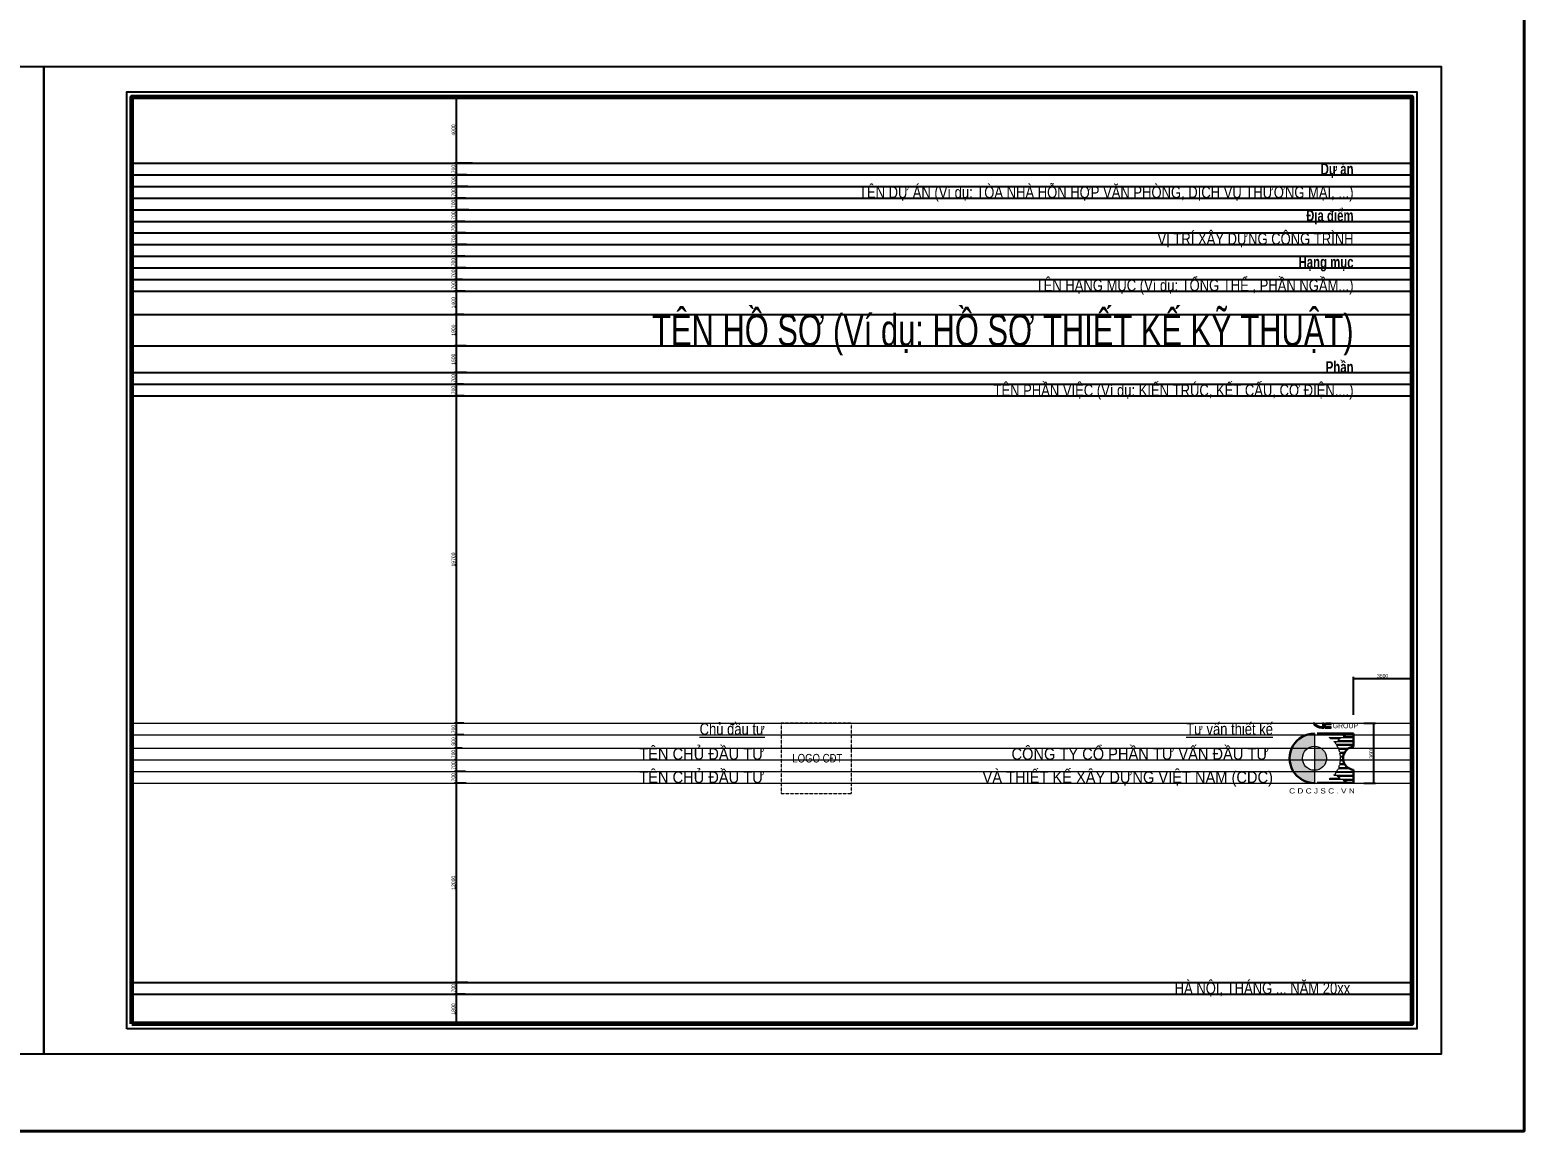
# Model space of a CAD drawing. Header units: inches. Extents: x -680616 to -44570, y -228485 to -6272.
# Drawn here: x -580386 to -490482, y -176299 to -110028 of the extents above; entities that cross this region are included whole.
import ezdxf
from ezdxf.enums import TextEntityAlignment as Align

# ---------------------------------------------------------------- set-up
doc = ezdxf.new("R2010")
doc.units = ezdxf.units.IN
doc.header["$MEASUREMENT"] = 0
doc.linetypes.add('HIDDEN2', pattern=[0.1875, 0.125, -0.0625])
doc.layers.get('Defpoints').update_dxf_attribs({"color": 250})
for name, color, linetype, lineweight in [('A-Tuong', 4, 'Continuous', 40), ('CDC -TEXT KHUNG', 7, 'Continuous', 15), ('Hatch1', 250, 'Continuous', 5), ('KT-Chuviet', 6, 'Continuous', 15)]:
    doc.layers.add(name, color=color, linetype=linetype, lineweight=lineweight)
doc.layers.add('CDC-KHUNGTEN', color=7, linetype='Continuous')
doc.styles.add('Arial', font='arial.ttf', dxfattribs={"width": 0.9, "height": 220})
doc.styles.add('KT CDC', font='arial.ttf', dxfattribs={"width": 0.85, "height": 200})
doc.styles.add('KT CDC B', font='arialbd.ttf', dxfattribs={"width": 0.85, "height": 200})
doc.dimstyles.new('@100', dxfattribs={"dimscale": 100, "dimtxt": 220, "dimasz": 0.7, "dimexe": 1, "dimexo": 0, "dimgap": 0.5, "dimtad": 1, "dimdec": 0, "dimdsep": 46, "dimtxsty": 'Arial', "dimblk": 'ARCHTICK', "dimcen": 1, "dimclrd": 8, "dimclre": 8, "dimclrt": 6, "dimadec": 0, "dimazin": 0, "dimtfac": 1, "dimtdec": 0, "dimtix": 1, "dimtmove": 2, "dimatfit": 1, "dimldrblk": 'ARCHTICK', "dimfxl": 0.18, "dimtolj": 1, "dimtzin": 0, "dimarcsym": 0})

# ---------------------------------------------------------------- blocks, each defined once
blk = doc.blocks.new('LOGOmoi')
at = {"layer": 'CDC -TEXT KHUNG'}
h = blk.add_hatch(color=1, dxfattribs=at)
h.paths.add_polyline_path([(1.46, 5.45), (1.26, 5.45), (1.26, 4.88), (1.21, 4.88, -0.237912), (0.06, 5.45), (-0.2, 5.45, 0.272847), (1.14, 4.66), (1.46, 4.66)])
h.paths.add_polyline_path([(2.59, 5.45), (1.8, 5.45, 0.414214), (1.54, 5.2), (1.54, 4.92, 0.414214), (1.8, 4.66), (2.59, 4.66), (2.59, 4.87), (1.8, 4.87, -0.414214), (1.74, 4.92), (1.74, 5.2, -0.414214), (1.8, 5.25), (2.59, 5.25)])
at = {"layer": 'CDC -TEXT KHUNG', "true_color": 0x00fa3e}
h = blk.add_hatch(color=100, dxfattribs=at)
edge = h.paths.add_edge_path()
edge.add_arc((0.02, 0), 1.87, 90, 270)
edge.add_line((0.02, -1.88), (0.02, -3.84))
edge.add_line((0.02, -3.84), (-0.17, -3.84))
edge.add_line((-0.17, -3.84), (-0.36, -3.83))
edge.add_line((-0.36, -3.83), (-0.55, -3.8))
edge.add_line((-0.55, -3.8), (-0.73, -3.77))
edge.add_line((-0.73, -3.77), (-0.92, -3.73))
edge.add_line((-0.92, -3.73), (-1.1, -3.68))
edge.add_line((-1.1, -3.68), (-1.28, -3.62))
edge.add_line((-1.28, -3.62), (-1.45, -3.55))
edge.add_line((-1.45, -3.55), (-1.63, -3.48))
edge.add_line((-1.63, -3.48), (-1.79, -3.39))
edge.add_line((-1.79, -3.39), (-1.96, -3.3))
edge.add_line((-1.96, -3.3), (-2.12, -3.2))
edge.add_line((-2.12, -3.2), (-2.27, -3.09))
edge.add_line((-2.27, -3.09), (-2.42, -2.97))
edge.add_line((-2.42, -2.97), (-2.56, -2.85))
edge.add_line((-2.56, -2.85), (-2.7, -2.72))
edge.add_line((-2.7, -2.72), (-2.83, -2.58))
edge.add_line((-2.83, -2.58), (-2.95, -2.44))
edge.add_line((-2.95, -2.44), (-3.07, -2.29))
edge.add_line((-3.07, -2.29), (-3.18, -2.14))
edge.add_line((-3.18, -2.14), (-3.28, -1.98))
edge.add_line((-3.28, -1.98), (-3.37, -1.81))
edge.add_line((-3.37, -1.81), (-3.46, -1.64))
edge.add_line((-3.46, -1.64), (-3.53, -1.47))
edge.add_line((-3.53, -1.47), (-3.6, -1.3))
edge.add_line((-3.6, -1.3), (-3.66, -1.12))
edge.add_line((-3.66, -1.12), (-3.71, -0.93))
edge.add_line((-3.71, -0.93), (-3.75, -0.75))
edge.add_line((-3.75, -0.75), (-3.79, -0.56))
edge.add_line((-3.79, -0.56), (-3.81, -0.38))
edge.add_line((-3.81, -0.38), (-3.82, -0.19))
edge.add_line((-3.82, -0.19), (-3.83, 0))
edge.add_line((-3.83, 0), (-3.82, 0.19))
edge.add_line((-3.82, 0.19), (-3.81, 0.38))
edge.add_line((-3.81, 0.38), (-3.79, 0.56))
edge.add_line((-3.79, 0.56), (-3.75, 0.75))
edge.add_line((-3.75, 0.75), (-3.71, 0.93))
edge.add_line((-3.71, 0.93), (-3.66, 1.12))
edge.add_line((-3.66, 1.12), (-3.6, 1.3))
edge.add_line((-3.6, 1.3), (-3.53, 1.47))
edge.add_line((-3.53, 1.47), (-3.46, 1.64))
edge.add_line((-3.46, 1.64), (-3.37, 1.81))
edge.add_line((-3.37, 1.81), (-3.28, 1.98))
edge.add_line((-3.28, 1.98), (-3.18, 2.14))
edge.add_line((-3.18, 2.14), (-3.07, 2.29))
edge.add_line((-3.07, 2.29), (-2.95, 2.44))
edge.add_line((-2.95, 2.44), (-2.83, 2.58))
edge.add_line((-2.83, 2.58), (-2.7, 2.72))
edge.add_line((-2.7, 2.72), (-2.56, 2.85))
edge.add_line((-2.56, 2.85), (-2.42, 2.97))
edge.add_line((-2.42, 2.97), (-2.27, 3.09))
edge.add_line((-2.27, 3.09), (-2.12, 3.2))
edge.add_line((-2.12, 3.2), (-1.96, 3.3))
edge.add_line((-1.96, 3.3), (-1.79, 3.39))
edge.add_line((-1.79, 3.39), (-1.63, 3.48))
edge.add_line((-1.63, 3.48), (-1.45, 3.55))
edge.add_line((-1.45, 3.55), (-1.28, 3.62))
edge.add_line((-1.28, 3.62), (-1.1, 3.68))
edge.add_line((-1.1, 3.68), (-0.92, 3.73))
edge.add_line((-0.92, 3.73), (-0.73, 3.77))
edge.add_line((-0.73, 3.77), (-0.55, 3.8))
edge.add_line((-0.55, 3.8), (-0.36, 3.83))
edge.add_line((-0.36, 3.83), (-0.17, 3.84))
edge.add_line((-0.17, 3.84), (0.02, 3.84))
edge.add_line((0.02, 3.84), (0.02, 1.87))
at = {"layer": 'CDC -TEXT KHUNG', "true_color": 0xc20000}
blk.add_hatch(color=12, dxfattribs=at).paths.add_polyline_path([(0.02, 1.87), (0.02, -1.81), (0.02, -1.88, 0.414214), (1.89, 0, 0.414214)])
at = {"layer": 'CDC -TEXT KHUNG', "color": 102}
for p, q in [((0.02, 3.84), (0.02, -1.81)), ((1.28, 3.7), (5.24, 3.7)), ((2.3, 3.24), (6.1, 3.24)), ((2.51, 3.09), (4.01, 3.09)), ((3.03, 2.63), (6.1, 2.63)), ((3.16, 2.49), (3.36, 2.49)), ((3.64, 2.78), (6.1, 2.78)), ((4.47, 3.39), (6.1, 3.39)), ((3.4, 2.17), (6.1, 2.17)), ((3.49, 2.03), (6.1, 2.03)), ((3.74, 1.57), (5.37, 1.57)), ((3.8, 1.42), (5.15, 1.42)), ((3.95, 0.96), (4.75, 0.96)), ((3.98, 0.81), (4.66, 0.81)), ((4.05, 0.35), (4.51, 0.35)), ((4.06, 0.2), (4.49, 0.2)), ((0.02, -1.81), (0.02, -3.84)), ((3.4, -2.17), (6.1, -2.17)), ((3.49, -2.03), (6.1, -2.03)), ((3.74, -1.57), (5.37, -1.57)), ((3.8, -1.42), (5.15, -1.42)), ((3.95, -0.96), (4.75, -0.96)), ((3.98, -0.81), (4.66, -0.81)), ((4.05, -0.35), (4.51, -0.35)), ((4.06, -0.2), (4.49, -0.2)), ((0.01, -3.84), (0.02, -3.84)), ((1.28, -3.7), (5.24, -3.7)), ((2.3, -3.24), (6.1, -3.24)), ((2.51, -3.09), (4.01, -3.09)), ((3.03, -2.63), (6.1, -2.63)), ((3.16, -2.49), (3.36, -2.49)), ((3.64, -2.78), (6.1, -2.78)), ((4.47, -3.39), (6.1, -3.39))]:
    blk.add_line(p, q, dxfattribs=at)
at = {"layer": 'CDC -TEXT KHUNG', "color": 7, "lineweight": 30}
for p, q in [((0.42, 3.85), (6.1, 3.85)), ((6.1, 3.85), (6.1, 1.81)), ((6.1, -1.79), (6.1, -3.84)), ((0.42, -3.84), (6.1, -3.84))]:
    blk.add_line(p, q, dxfattribs=at)
at = {"layer": 'CDC -TEXT KHUNG', "color": 1}
for points in [[(1.46, 5.45), (1.26, 5.45), (1.26, 4.88), (1.21, 4.88, -0.237912), (0.06, 5.45), (-0.2, 5.45, 0.272847), (1.14, 4.66), (1.46, 4.66)], [(2.59, 5.45), (1.8, 5.45, 0.414214), (1.54, 5.2), (1.54, 4.92, 0.414214), (1.8, 4.66), (2.59, 4.66), (2.59, 4.87), (1.8, 4.87, -0.414214), (1.74, 4.92), (1.74, 5.2, -0.414214), (1.8, 5.25), (2.59, 5.25)]]:
    blk.add_lwpolyline(points, format="xyb", close=True, dxfattribs=at)
at = {"layer": 'CDC -TEXT KHUNG', "color": 102}
blk.add_circle((0.02, 0), 1.87, dxfattribs=at)
at = {"layer": 'CDC -TEXT KHUNG', "color": 7, "lineweight": 30}
blk.add_arc((0, 0), 3.85, 89.7449, 270.2551, dxfattribs=at)
at = {"layer": 'CDC -TEXT KHUNG', "color": 112}
blk.add_ellipse((0.22, 0), major_axis=(-2.72, 2.72), ratio=1, start_param=-1.064136, end_param=-0.838054, dxfattribs=at)
at = {"layer": 'CDC -TEXT KHUNG', "color": 102}
for centre, major_axis, start_param, end_param in [((0.22, 0), (-2.72, 2.72), -1.423028, -1.355019), ((0.22, 0), (2.72, 2.72), 6.199614, 6.251308), ((6.3, 0), (-2.72, 2.72), 0.083571, 0.124553), ((0.22, 0), (-2.72, 2.72), 4.527318, 4.587836), ((6.3, 0), (-2.72, 2.72), -0.147768, -0.022458), ((6.3, 0), (2.72, 2.72), 1.064136, 1.278853), ((0.22, 0), (-2.72, 2.72), 4.346177, 4.481253), ((0.22, 0), (-2.72, 2.72), 4.178765, 4.304301), ((0.22, 0), (2.72, 2.72), 5.589142, 5.7099), ((0.22, 0), (2.72, 2.72), 5.445131, 5.550443), ((0.22, 0), (2.72, 2.72), 4.836942, 4.89746), ((0.22, 0), (2.72, 2.72), 4.943525, 5.078601), ((0.22, 0), (-2.72, 2.72), 3.549681, 3.675216), ((0.22, 0), (-2.72, 2.72), 3.714878, 3.835636), ((0.22, 0.01), (2.72, 2.72), 3.979647, 4.205729), ((0.22, 0), (-2.72, 2.72), 2.925816, 2.993825), ((0.22, 0), (-2.72, 2.72), 3.17347, 3.225164), ((6.3, 0), (-2.72, 2.72), 1.446243, 1.487225), ((6.3, 0), (-2.72, 2.72), 1.538919, 1.718564), ((6.3, 0), (2.72, 2.72), 3.433536, 3.648253)]:
    blk.add_ellipse(centre, major_axis=major_axis, ratio=1, start_param=start_param, end_param=end_param, dxfattribs=at)
at = {"layer": 'CDC -TEXT KHUNG', "color": 7, "lineweight": 30}
blk.add_ellipse((6.27, 0.01), major_axis=(1.28, 1.28), ratio=1, start_param=0.884906, end_param=3.827483, dxfattribs=at)
at = {"layer": 'CDC -TEXT KHUNG', "color": 1, "style": 'KT CDC', "width": 0.85}
blk.add_text('GROUP', height=0.792, dxfattribs=at).set_placement((2.85, 4.67))
at = {"layer": 'CDC -TEXT KHUNG', "color": 102, "style": 'KT CDC', "width": 1.15}
blk.add_text('C D C J S C . V N', height=0.8, dxfattribs=at).set_placement((-3.92, -5.47))
blk = doc.blocks.new('_ArchTick')
at = {"color": 0, "linetype": 'ByBlock', "const_width": 0.15}
blk.add_lwpolyline([(-0.5, -0.5), (0.5, 0.5)], dxfattribs=at)
blk = doc.blocks.new('*D42')
at = {"layer": 'Defpoints', "color": 0, "transparency": 16777216}
for p in [(-497245, -149065), (-500745, -151254), (-497245, -151254)]:
    blk.add_point(p, dxfattribs=at)
at = {"layer": 'Hatch1', "color": 8, "lineweight": -2, "transparency": 16777216}
for p, q in [((-500745, -151254), (-500745, -148965)), ((-500745, -149065), (-497245, -149065)), ((-497245, -151254), (-497245, -148965))]:
    blk.add_line(p, q, dxfattribs=at)
at = {"layer": 'Hatch1', "color": 8, "lineweight": -2, "transparency": 16777216, "xscale": 70, "yscale": 70, "zscale": 70, "rotation": 180}
blk.add_blockref('_ArchTick', (-500745, -149065), dxfattribs=at)
at = {"layer": 'Hatch1', "color": 8, "lineweight": -2, "transparency": 16777216, "xscale": 70, "yscale": 70, "zscale": 70}
blk.add_blockref('_ArchTick', (-497245, -149065), dxfattribs=at)
at = {"layer": 'Hatch1', "color": 6, "transparency": 16777216, "insert": (-498995, -148902), "char_height": 220, "attachment_point": 5, "style": 'Arial'}
blk.add_mtext('\\A1;3500', dxfattribs=at)
blk = doc.blocks.new('*D43')
at = {"layer": 'Defpoints', "color": 0, "transparency": 16777216}
for p in [(-553761, -114050), (-554742, -118050), (-553761, -118050)]:
    blk.add_point(p, dxfattribs=at)
at = {"layer": 'Hatch1', "color": 8, "lineweight": -2, "transparency": 16777216}
for p, q in [((-553761, -114050), (-554842, -114050)), ((-554742, -114050), (-554742, -118050)), ((-553761, -118050), (-554842, -118050))]:
    blk.add_line(p, q, dxfattribs=at)
at = {"layer": 'Hatch1', "color": 8, "lineweight": -2, "transparency": 16777216, "xscale": 70, "yscale": 70, "zscale": 70}
for p, rotation in [((-554742, -114050), 90), ((-554742, -118050), 270)]:
    blk.add_blockref('_ArchTick', p, dxfattribs=dict(at, rotation=rotation))
at = {"layer": 'Hatch1', "color": 6, "transparency": 16777216, "insert": (-554905, -116050), "char_height": 220, "attachment_point": 5, "rotation": 90, "style": 'Arial'}
blk.add_mtext('\\A1;4000', dxfattribs=at)
blk = doc.blocks.new('*D44')
at = {"layer": 'Defpoints', "color": 0, "transparency": 16777216}
for p in [(-553761, -118050), (-554742, -118750), (-554089, -118750)]:
    blk.add_point(p, dxfattribs=at)
at = {"layer": 'Hatch1', "color": 8, "lineweight": -2, "transparency": 16777216}
for p, q in [((-553761, -118050), (-554842, -118050)), ((-554742, -118050), (-554742, -118750)), ((-554089, -118750), (-554842, -118750))]:
    blk.add_line(p, q, dxfattribs=at)
at = {"layer": 'Hatch1', "color": 8, "lineweight": -2, "transparency": 16777216, "xscale": 70, "yscale": 70, "zscale": 70}
for p, rotation in [((-554742, -118050), 90), ((-554742, -118750), 270)]:
    blk.add_blockref('_ArchTick', p, dxfattribs=dict(at, rotation=rotation))
at = {"layer": 'Hatch1', "color": 6, "transparency": 16777216, "insert": (-554905, -118400), "char_height": 220, "attachment_point": 5, "rotation": 90, "style": 'Arial'}
blk.add_mtext('\\A1;700', dxfattribs=at)
blk = doc.blocks.new('*D45')
at = {"layer": 'Defpoints', "color": 0, "transparency": 16777216}
for p in [(-554742, -119450), (-554089, -118750), (-554037, -119450)]:
    blk.add_point(p, dxfattribs=at)
at = {"layer": 'Hatch1', "color": 8, "lineweight": -2, "transparency": 16777216}
for p, q in [((-554089, -118750), (-554842, -118750)), ((-554037, -119450), (-554842, -119450)), ((-554742, -118750), (-554742, -119450))]:
    blk.add_line(p, q, dxfattribs=at)
at = {"layer": 'Hatch1', "color": 8, "lineweight": -2, "transparency": 16777216, "xscale": 70, "yscale": 70, "zscale": 70}
for p, rotation in [((-554742, -118750), 90), ((-554742, -119450), 270)]:
    blk.add_blockref('_ArchTick', p, dxfattribs=dict(at, rotation=rotation))
at = {"layer": 'Hatch1', "color": 6, "transparency": 16777216, "insert": (-554905, -119100), "char_height": 220, "attachment_point": 5, "rotation": 90, "style": 'Arial'}
blk.add_mtext('\\A1;700', dxfattribs=at)
blk = doc.blocks.new('*D46')
at = {"layer": 'Defpoints', "color": 0, "transparency": 16777216}
for p in [(-554037, -119450), (-554742, -120150), (-554167, -120150)]:
    blk.add_point(p, dxfattribs=at)
at = {"layer": 'Hatch1', "color": 8, "lineweight": -2, "transparency": 16777216}
for p, q in [((-554037, -119450), (-554842, -119450)), ((-554742, -119450), (-554742, -120150)), ((-554167, -120150), (-554842, -120150))]:
    blk.add_line(p, q, dxfattribs=at)
at = {"layer": 'Hatch1', "color": 8, "lineweight": -2, "transparency": 16777216, "xscale": 70, "yscale": 70, "zscale": 70}
for p, rotation in [((-554742, -119450), 90), ((-554742, -120150), 270)]:
    blk.add_blockref('_ArchTick', p, dxfattribs=dict(at, rotation=rotation))
at = {"layer": 'Hatch1', "color": 6, "transparency": 16777216, "insert": (-554905, -119800), "char_height": 220, "attachment_point": 5, "rotation": 90, "style": 'Arial'}
blk.add_mtext('\\A1;700', dxfattribs=at)
blk = doc.blocks.new('*D47')
at = {"layer": 'Defpoints', "color": 0, "transparency": 16777216}
for p in [(-554167, -120150), (-554742, -120850), (-553979, -120850)]:
    blk.add_point(p, dxfattribs=at)
at = {"layer": 'Hatch1', "color": 8, "lineweight": -2, "transparency": 16777216}
for p, q in [((-554167, -120150), (-554842, -120150)), ((-554742, -120150), (-554742, -120850)), ((-553979, -120850), (-554842, -120850))]:
    blk.add_line(p, q, dxfattribs=at)
at = {"layer": 'Hatch1', "color": 8, "lineweight": -2, "transparency": 16777216, "xscale": 70, "yscale": 70, "zscale": 70}
for p, rotation in [((-554742, -120150), 90), ((-554742, -120850), 270)]:
    blk.add_blockref('_ArchTick', p, dxfattribs=dict(at, rotation=rotation))
at = {"layer": 'Hatch1', "color": 6, "transparency": 16777216, "insert": (-554905, -120500), "char_height": 220, "attachment_point": 5, "rotation": 90, "style": 'Arial'}
blk.add_mtext('\\A1;700', dxfattribs=at)
blk = doc.blocks.new('*D48')
at = {"layer": 'Defpoints', "color": 0, "transparency": 16777216}
for p in [(-553979, -120850), (-554742, -121550), (-554208, -121550)]:
    blk.add_point(p, dxfattribs=at)
at = {"layer": 'Hatch1', "color": 8, "lineweight": -2, "transparency": 16777216}
for p, q in [((-553979, -120850), (-554842, -120850)), ((-554742, -120850), (-554742, -121550)), ((-554208, -121550), (-554842, -121550))]:
    blk.add_line(p, q, dxfattribs=at)
at = {"layer": 'Hatch1', "color": 8, "lineweight": -2, "transparency": 16777216, "xscale": 70, "yscale": 70, "zscale": 70}
for p, rotation in [((-554742, -120850), 90), ((-554742, -121550), 270)]:
    blk.add_blockref('_ArchTick', p, dxfattribs=dict(at, rotation=rotation))
at = {"layer": 'Hatch1', "color": 6, "transparency": 16777216, "insert": (-554905, -121200), "char_height": 220, "attachment_point": 5, "rotation": 90, "style": 'Arial'}
blk.add_mtext('\\A1;700', dxfattribs=at)
blk = doc.blocks.new('*D49')
at = {"layer": 'Defpoints', "color": 0, "transparency": 16777216}
for p in [(-554742, -122250), (-554208, -121550), (-554167, -122250)]:
    blk.add_point(p, dxfattribs=at)
at = {"layer": 'Hatch1', "color": 8, "lineweight": -2, "transparency": 16777216}
for p, q in [((-554208, -121550), (-554842, -121550)), ((-554167, -122250), (-554842, -122250)), ((-554742, -121550), (-554742, -122250))]:
    blk.add_line(p, q, dxfattribs=at)
at = {"layer": 'Hatch1', "color": 8, "lineweight": -2, "transparency": 16777216, "xscale": 70, "yscale": 70, "zscale": 70}
for p, rotation in [((-554742, -121550), 90), ((-554742, -122250), 270)]:
    blk.add_blockref('_ArchTick', p, dxfattribs=dict(at, rotation=rotation))
at = {"layer": 'Hatch1', "color": 6, "transparency": 16777216, "insert": (-554905, -121900), "char_height": 220, "attachment_point": 5, "rotation": 90, "style": 'Arial'}
blk.add_mtext('\\A1;700', dxfattribs=at)
blk = doc.blocks.new('*D50')
at = {"layer": 'Defpoints', "color": 0, "transparency": 16777216}
for p in [(-554167, -122250), (-554742, -122950), (-554125, -122950)]:
    blk.add_point(p, dxfattribs=at)
at = {"layer": 'Hatch1', "color": 8, "lineweight": -2, "transparency": 16777216}
for p, q in [((-554167, -122250), (-554842, -122250)), ((-554742, -122250), (-554742, -122950)), ((-554125, -122950), (-554842, -122950))]:
    blk.add_line(p, q, dxfattribs=at)
at = {"layer": 'Hatch1', "color": 8, "lineweight": -2, "transparency": 16777216, "xscale": 70, "yscale": 70, "zscale": 70}
for p, rotation in [((-554742, -122250), 90), ((-554742, -122950), 270)]:
    blk.add_blockref('_ArchTick', p, dxfattribs=dict(at, rotation=rotation))
at = {"layer": 'Hatch1', "color": 6, "transparency": 16777216, "insert": (-554905, -122600), "char_height": 220, "attachment_point": 5, "rotation": 90, "style": 'Arial'}
blk.add_mtext('\\A1;700', dxfattribs=at)
blk = doc.blocks.new('*D51')
at = {"layer": 'Defpoints', "color": 0, "transparency": 16777216}
for p in [(-554125, -122950), (-554742, -123650), (-554208, -123650)]:
    blk.add_point(p, dxfattribs=at)
at = {"layer": 'Hatch1', "color": 8, "lineweight": -2, "transparency": 16777216}
for p, q in [((-554125, -122950), (-554842, -122950)), ((-554742, -122950), (-554742, -123650)), ((-554208, -123650), (-554842, -123650))]:
    blk.add_line(p, q, dxfattribs=at)
at = {"layer": 'Hatch1', "color": 8, "lineweight": -2, "transparency": 16777216, "xscale": 70, "yscale": 70, "zscale": 70}
for p, rotation in [((-554742, -122950), 90), ((-554742, -123650), 270)]:
    blk.add_blockref('_ArchTick', p, dxfattribs=dict(at, rotation=rotation))
at = {"layer": 'Hatch1', "color": 6, "transparency": 16777216, "insert": (-554905, -123300), "char_height": 220, "attachment_point": 5, "rotation": 90, "style": 'Arial'}
blk.add_mtext('\\A1;700', dxfattribs=at)
blk = doc.blocks.new('*D52')
at = {"layer": 'Defpoints', "color": 0, "transparency": 16777216}
for p in [(-554208, -123650), (-554742, -124350), (-554146, -124350)]:
    blk.add_point(p, dxfattribs=at)
at = {"layer": 'Hatch1', "color": 8, "lineweight": -2, "transparency": 16777216}
for p, q in [((-554208, -123650), (-554842, -123650)), ((-554742, -123650), (-554742, -124350)), ((-554146, -124350), (-554842, -124350))]:
    blk.add_line(p, q, dxfattribs=at)
at = {"layer": 'Hatch1', "color": 8, "lineweight": -2, "transparency": 16777216, "xscale": 70, "yscale": 70, "zscale": 70}
for p, rotation in [((-554742, -123650), 90), ((-554742, -124350), 270)]:
    blk.add_blockref('_ArchTick', p, dxfattribs=dict(at, rotation=rotation))
at = {"layer": 'Hatch1', "color": 6, "transparency": 16777216, "insert": (-554905, -124000), "char_height": 220, "attachment_point": 5, "rotation": 90, "style": 'Arial'}
blk.add_mtext('\\A1;700', dxfattribs=at)
blk = doc.blocks.new('*D53')
at = {"layer": 'Defpoints', "color": 0, "transparency": 16777216}
for p in [(-554146, -124350), (-554742, -125050), (-554354, -125050)]:
    blk.add_point(p, dxfattribs=at)
at = {"layer": 'Hatch1', "color": 8, "lineweight": -2, "transparency": 16777216}
for p, q in [((-554146, -124350), (-554842, -124350)), ((-554742, -124350), (-554742, -125050)), ((-554354, -125050), (-554842, -125050))]:
    blk.add_line(p, q, dxfattribs=at)
at = {"layer": 'Hatch1', "color": 8, "lineweight": -2, "transparency": 16777216, "xscale": 70, "yscale": 70, "zscale": 70}
for p, rotation in [((-554742, -124350), 90), ((-554742, -125050), 270)]:
    blk.add_blockref('_ArchTick', p, dxfattribs=dict(at, rotation=rotation))
at = {"layer": 'Hatch1', "color": 6, "transparency": 16777216, "insert": (-554905, -124700), "char_height": 220, "attachment_point": 5, "rotation": 90, "style": 'Arial'}
blk.add_mtext('\\A1;700', dxfattribs=at)
blk = doc.blocks.new('*D54')
at = {"layer": 'Defpoints', "color": 0, "transparency": 16777216}
for p in [(-554742, -125750), (-554354, -125050), (-554187, -125750)]:
    blk.add_point(p, dxfattribs=at)
at = {"layer": 'Hatch1', "color": 8, "lineweight": -2, "transparency": 16777216}
for p, q in [((-554354, -125050), (-554842, -125050)), ((-554187, -125750), (-554842, -125750)), ((-554742, -125050), (-554742, -125750))]:
    blk.add_line(p, q, dxfattribs=at)
at = {"layer": 'Hatch1', "color": 8, "lineweight": -2, "transparency": 16777216, "xscale": 70, "yscale": 70, "zscale": 70}
for p, rotation in [((-554742, -125050), 90), ((-554742, -125750), 270)]:
    blk.add_blockref('_ArchTick', p, dxfattribs=dict(at, rotation=rotation))
at = {"layer": 'Hatch1', "color": 6, "transparency": 16777216, "insert": (-554905, -125400), "char_height": 220, "attachment_point": 5, "rotation": 90, "style": 'Arial'}
blk.add_mtext('\\A1;700', dxfattribs=at)
blk = doc.blocks.new('*D55')
at = {"layer": 'Defpoints', "color": 0, "transparency": 16777216}
for p in [(-554187, -125750), (-554742, -127150), (-554271, -127150)]:
    blk.add_point(p, dxfattribs=at)
at = {"layer": 'Hatch1', "color": 8, "lineweight": -2, "transparency": 16777216}
for p, q in [((-554187, -125750), (-554842, -125750)), ((-554742, -125750), (-554742, -127150)), ((-554271, -127150), (-554842, -127150))]:
    blk.add_line(p, q, dxfattribs=at)
at = {"layer": 'Hatch1', "color": 8, "lineweight": -2, "transparency": 16777216, "xscale": 70, "yscale": 70, "zscale": 70}
for p, rotation in [((-554742, -125750), 90), ((-554742, -127150), 270)]:
    blk.add_blockref('_ArchTick', p, dxfattribs=dict(at, rotation=rotation))
at = {"layer": 'Hatch1', "color": 6, "transparency": 16777216, "insert": (-554905, -126450), "char_height": 220, "attachment_point": 5, "rotation": 90, "style": 'Arial'}
blk.add_mtext('\\A1;1400', dxfattribs=at)
blk = doc.blocks.new('*D56')
at = {"layer": 'Defpoints', "color": 0, "transparency": 16777216}
for p in [(-554271, -127150), (-554742, -129050), (-554131, -129050)]:
    blk.add_point(p, dxfattribs=at)
at = {"layer": 'Hatch1', "color": 8, "lineweight": -2, "transparency": 16777216}
for p, q in [((-554271, -127150), (-554842, -127150)), ((-554742, -127150), (-554742, -129050)), ((-554131, -129050), (-554842, -129050))]:
    blk.add_line(p, q, dxfattribs=at)
at = {"layer": 'Hatch1', "color": 8, "lineweight": -2, "transparency": 16777216, "xscale": 70, "yscale": 70, "zscale": 70}
for p, rotation in [((-554742, -127150), 90), ((-554742, -129050), 270)]:
    blk.add_blockref('_ArchTick', p, dxfattribs=dict(at, rotation=rotation))
at = {"layer": 'Hatch1', "color": 6, "transparency": 16777216, "insert": (-554905, -128100), "char_height": 220, "attachment_point": 5, "rotation": 90, "style": 'Arial'}
blk.add_mtext('\\A1;1900', dxfattribs=at)
blk = doc.blocks.new('*D57')
at = {"layer": 'Defpoints', "color": 0, "transparency": 16777216}
for p in [(-554131, -129050), (-554742, -130650), (-554113, -130650)]:
    blk.add_point(p, dxfattribs=at)
at = {"layer": 'Hatch1', "color": 8, "lineweight": -2, "transparency": 16777216}
for p, q in [((-554131, -129050), (-554842, -129050)), ((-554742, -129050), (-554742, -130650)), ((-554113, -130650), (-554842, -130650))]:
    blk.add_line(p, q, dxfattribs=at)
at = {"layer": 'Hatch1', "color": 8, "lineweight": -2, "transparency": 16777216, "xscale": 70, "yscale": 70, "zscale": 70}
for p, rotation in [((-554742, -129050), 90), ((-554742, -130650), 270)]:
    blk.add_blockref('_ArchTick', p, dxfattribs=dict(at, rotation=rotation))
at = {"layer": 'Hatch1', "color": 6, "transparency": 16777216, "insert": (-554905, -129850), "char_height": 220, "attachment_point": 5, "rotation": 90, "style": 'Arial'}
blk.add_mtext('\\A1;1600', dxfattribs=at)
blk = doc.blocks.new('*D58')
at = {"layer": 'Defpoints', "color": 0, "transparency": 16777216}
for p in [(-554113, -130650), (-554742, -131350), (-554302, -131350)]:
    blk.add_point(p, dxfattribs=at)
at = {"layer": 'Hatch1', "color": 8, "lineweight": -2, "transparency": 16777216}
for p, q in [((-554113, -130650), (-554842, -130650)), ((-554742, -130650), (-554742, -131350)), ((-554302, -131350), (-554842, -131350))]:
    blk.add_line(p, q, dxfattribs=at)
at = {"layer": 'Hatch1', "color": 8, "lineweight": -2, "transparency": 16777216, "xscale": 70, "yscale": 70, "zscale": 70}
for p, rotation in [((-554742, -130650), 90), ((-554742, -131350), 270)]:
    blk.add_blockref('_ArchTick', p, dxfattribs=dict(at, rotation=rotation))
at = {"layer": 'Hatch1', "color": 6, "transparency": 16777216, "insert": (-554905, -131000), "char_height": 220, "attachment_point": 5, "rotation": 90, "style": 'Arial'}
blk.add_mtext('\\A1;700', dxfattribs=at)
blk = doc.blocks.new('*D59')
at = {"layer": 'Defpoints', "color": 0, "transparency": 16777216}
for p in [(-554742, -132050), (-554302, -131350), (-554260, -132050)]:
    blk.add_point(p, dxfattribs=at)
at = {"layer": 'Hatch1', "color": 8, "lineweight": -2, "transparency": 16777216}
for p, q in [((-554302, -131350), (-554842, -131350)), ((-554260, -132050), (-554842, -132050)), ((-554742, -131350), (-554742, -132050))]:
    blk.add_line(p, q, dxfattribs=at)
at = {"layer": 'Hatch1', "color": 8, "lineweight": -2, "transparency": 16777216, "xscale": 70, "yscale": 70, "zscale": 70}
for p, rotation in [((-554742, -131350), 90), ((-554742, -132050), 270)]:
    blk.add_blockref('_ArchTick', p, dxfattribs=dict(at, rotation=rotation))
at = {"layer": 'Hatch1', "color": 6, "transparency": 16777216, "insert": (-554905, -131700), "char_height": 220, "attachment_point": 5, "rotation": 90, "style": 'Arial'}
blk.add_mtext('\\A1;700', dxfattribs=at)
blk = doc.blocks.new('*D60')
at = {"layer": 'Defpoints', "color": 0, "transparency": 16777216}
for p in [(-554260, -132050), (-554742, -151750), (-554274, -151750)]:
    blk.add_point(p, dxfattribs=at)
at = {"layer": 'Hatch1', "color": 8, "lineweight": -2, "transparency": 16777216}
for p, q in [((-554260, -132050), (-554842, -132050)), ((-554742, -132050), (-554742, -151750)), ((-554274, -151750), (-554842, -151750))]:
    blk.add_line(p, q, dxfattribs=at)
at = {"layer": 'Hatch1', "color": 8, "lineweight": -2, "transparency": 16777216, "xscale": 70, "yscale": 70, "zscale": 70}
for p, rotation in [((-554742, -132050), 90), ((-554742, -151750), 270)]:
    blk.add_blockref('_ArchTick', p, dxfattribs=dict(at, rotation=rotation))
at = {"layer": 'Hatch1', "color": 6, "transparency": 16777216, "insert": (-554905, -141900), "char_height": 220, "attachment_point": 5, "rotation": 90, "style": 'Arial'}
blk.add_mtext('\\A1;19700', dxfattribs=at)
blk = doc.blocks.new('*D61')
at = {"layer": 'Defpoints', "color": 0, "transparency": 16777216}
for p in [(-554274, -151750), (-554742, -152450), (-554274, -152450)]:
    blk.add_point(p, dxfattribs=at)
at = {"layer": 'Hatch1', "color": 8, "lineweight": -2, "transparency": 16777216}
for p, q in [((-554274, -151750), (-554842, -151750)), ((-554742, -151750), (-554742, -152450)), ((-554274, -152450), (-554842, -152450))]:
    blk.add_line(p, q, dxfattribs=at)
at = {"layer": 'Hatch1', "color": 8, "lineweight": -2, "transparency": 16777216, "xscale": 70, "yscale": 70, "zscale": 70}
for p, rotation in [((-554742, -151750), 90), ((-554742, -152450), 270)]:
    blk.add_blockref('_ArchTick', p, dxfattribs=dict(at, rotation=rotation))
at = {"layer": 'Hatch1', "color": 6, "transparency": 16777216, "insert": (-554905, -152100), "char_height": 220, "attachment_point": 5, "rotation": 90, "style": 'Arial'}
blk.add_mtext('\\A1;700', dxfattribs=at)
blk = doc.blocks.new('*D62')
at = {"layer": 'Defpoints', "color": 0, "transparency": 16777216}
for p in [(-554274, -152450), (-554742, -153250), (-554376, -153250)]:
    blk.add_point(p, dxfattribs=at)
at = {"layer": 'Hatch1', "color": 8, "lineweight": -2, "transparency": 16777216}
for p, q in [((-554274, -152450), (-554842, -152450)), ((-554742, -152450), (-554742, -153250)), ((-554376, -153250), (-554842, -153250))]:
    blk.add_line(p, q, dxfattribs=at)
at = {"layer": 'Hatch1', "color": 8, "lineweight": -2, "transparency": 16777216, "xscale": 70, "yscale": 70, "zscale": 70}
for p, rotation in [((-554742, -152450), 90), ((-554742, -153250), 270)]:
    blk.add_blockref('_ArchTick', p, dxfattribs=dict(at, rotation=rotation))
at = {"layer": 'Hatch1', "color": 6, "transparency": 16777216, "insert": (-554905, -152850), "char_height": 220, "attachment_point": 5, "rotation": 90, "style": 'Arial'}
blk.add_mtext('\\A1;800', dxfattribs=at)
blk = doc.blocks.new('*D63')
at = {"layer": 'Defpoints', "color": 0, "transparency": 16777216}
for p in [(-554376, -153250), (-554742, -153950), (-554742, -153950)]:
    blk.add_point(p, dxfattribs=at)
at = {"layer": 'Hatch1', "color": 8, "lineweight": -2, "transparency": 16777216}
for p, q in [((-554376, -153250), (-554842, -153250)), ((-554742, -153250), (-554742, -153950)), ((-554742, -153950), (-554842, -153950))]:
    blk.add_line(p, q, dxfattribs=at)
at = {"layer": 'Hatch1', "color": 8, "lineweight": -2, "transparency": 16777216, "xscale": 70, "yscale": 70, "zscale": 70}
for p, rotation in [((-554742, -153250), 90), ((-554742, -153950), 270)]:
    blk.add_blockref('_ArchTick', p, dxfattribs=dict(at, rotation=rotation))
at = {"layer": 'Hatch1', "color": 6, "transparency": 16777216, "insert": (-554905, -153600), "char_height": 220, "attachment_point": 5, "rotation": 90, "style": 'Arial'}
blk.add_mtext('\\A1;700', dxfattribs=at)
blk = doc.blocks.new('*D64')
at = {"layer": 'Defpoints', "color": 0, "transparency": 16777216}
for p in [(-554742, -153950), (-554742, -154650), (-554172, -154650)]:
    blk.add_point(p, dxfattribs=at)
at = {"layer": 'Hatch1', "color": 8, "lineweight": -2, "transparency": 16777216}
for p, q in [((-554742, -153950), (-554842, -153950)), ((-554742, -153950), (-554742, -154650)), ((-554172, -154650), (-554842, -154650))]:
    blk.add_line(p, q, dxfattribs=at)
at = {"layer": 'Hatch1', "color": 8, "lineweight": -2, "transparency": 16777216, "xscale": 70, "yscale": 70, "zscale": 70}
for p, rotation in [((-554742, -153950), 90), ((-554742, -154650), 270)]:
    blk.add_blockref('_ArchTick', p, dxfattribs=dict(at, rotation=rotation))
at = {"layer": 'Hatch1', "color": 6, "transparency": 16777216, "insert": (-554905, -154300), "char_height": 220, "attachment_point": 5, "rotation": 90, "style": 'Arial'}
blk.add_mtext('\\A1;700', dxfattribs=at)
blk = doc.blocks.new('*D65')
at = {"layer": 'Defpoints', "color": 0, "transparency": 16777216}
for p in [(-554742, -155350), (-554172, -154650), (-554138, -155350)]:
    blk.add_point(p, dxfattribs=at)
at = {"layer": 'Hatch1', "color": 8, "lineweight": -2, "transparency": 16777216}
for p, q in [((-554172, -154650), (-554842, -154650)), ((-554138, -155350), (-554842, -155350)), ((-554742, -154650), (-554742, -155350))]:
    blk.add_line(p, q, dxfattribs=at)
at = {"layer": 'Hatch1', "color": 8, "lineweight": -2, "transparency": 16777216, "xscale": 70, "yscale": 70, "zscale": 70}
for p, rotation in [((-554742, -154650), 90), ((-554742, -155350), 270)]:
    blk.add_blockref('_ArchTick', p, dxfattribs=dict(at, rotation=rotation))
at = {"layer": 'Hatch1', "color": 6, "transparency": 16777216, "insert": (-554905, -155000), "char_height": 220, "attachment_point": 5, "rotation": 90, "style": 'Arial'}
blk.add_mtext('\\A1;700', dxfattribs=at)
blk = doc.blocks.new('*D66')
at = {"layer": 'Defpoints', "color": 0, "transparency": 16777216}
for p in [(-554138, -155350), (-554742, -167350), (-554028, -167350)]:
    blk.add_point(p, dxfattribs=at)
at = {"layer": 'Hatch1', "color": 8, "lineweight": -2, "transparency": 16777216}
for p, q in [((-554138, -155350), (-554842, -155350)), ((-554742, -155350), (-554742, -167350)), ((-554028, -167350), (-554842, -167350))]:
    blk.add_line(p, q, dxfattribs=at)
at = {"layer": 'Hatch1', "color": 8, "lineweight": -2, "transparency": 16777216, "xscale": 70, "yscale": 70, "zscale": 70}
for p, rotation in [((-554742, -155350), 90), ((-554742, -167350), 270)]:
    blk.add_blockref('_ArchTick', p, dxfattribs=dict(at, rotation=rotation))
at = {"layer": 'Hatch1', "color": 6, "transparency": 16777216, "insert": (-554905, -161350), "char_height": 220, "attachment_point": 5, "rotation": 90, "style": 'Arial'}
blk.add_mtext('\\A1;12000', dxfattribs=at)
blk = doc.blocks.new('*D67')
at = {"layer": 'Defpoints', "color": 0, "transparency": 16777216}
for p in [(-554742, -168050), (-554191, -168050), (-554028, -167350)]:
    blk.add_point(p, dxfattribs=at)
at = {"layer": 'Hatch1', "color": 8, "lineweight": -2, "transparency": 16777216}
for p, q in [((-554028, -167350), (-554842, -167350)), ((-554191, -168050), (-554842, -168050)), ((-554742, -167350), (-554742, -168050))]:
    blk.add_line(p, q, dxfattribs=at)
at = {"layer": 'Hatch1', "color": 8, "lineweight": -2, "transparency": 16777216, "xscale": 70, "yscale": 70, "zscale": 70}
for p, rotation in [((-554742, -167350), 90), ((-554742, -168050), 270)]:
    blk.add_blockref('_ArchTick', p, dxfattribs=dict(at, rotation=rotation))
at = {"layer": 'Hatch1', "color": 6, "transparency": 16777216, "insert": (-554905, -167700), "char_height": 220, "attachment_point": 5, "rotation": 90, "style": 'Arial'}
blk.add_mtext('\\A1;700', dxfattribs=at)
blk = doc.blocks.new('*D68')
at = {"layer": 'Defpoints', "color": 0, "transparency": 16777216}
for p in [(-554191, -168050), (-554742, -169850), (-554191, -169850)]:
    blk.add_point(p, dxfattribs=at)
at = {"layer": 'Hatch1', "color": 8, "lineweight": -2, "transparency": 16777216}
for p, q in [((-554191, -168050), (-554842, -168050)), ((-554742, -168050), (-554742, -169850)), ((-554191, -169850), (-554842, -169850))]:
    blk.add_line(p, q, dxfattribs=at)
at = {"layer": 'Hatch1', "color": 8, "lineweight": -2, "transparency": 16777216, "xscale": 70, "yscale": 70, "zscale": 70}
for p, rotation in [((-554742, -168050), 90), ((-554742, -169850), 270)]:
    blk.add_blockref('_ArchTick', p, dxfattribs=dict(at, rotation=rotation))
at = {"layer": 'Hatch1', "color": 6, "transparency": 16777216, "insert": (-554905, -168950), "char_height": 220, "attachment_point": 5, "rotation": 90, "style": 'Arial'}
blk.add_mtext('\\A1;1800', dxfattribs=at)
blk = doc.blocks.new('*D69')
at = {"layer": 'Defpoints', "color": 0, "transparency": 16777216}
for p in [(-500118, -151750), (-499522, -151750), (-500118, -155350)]:
    blk.add_point(p, dxfattribs=at)
at = {"layer": 'Hatch1', "color": 8, "lineweight": -2, "transparency": 16777216}
for p, q in [((-500118, -151750), (-499422, -151750)), ((-499522, -155350), (-499522, -151750)), ((-500118, -155350), (-499422, -155350))]:
    blk.add_line(p, q, dxfattribs=at)
at = {"layer": 'Hatch1', "color": 8, "lineweight": -2, "transparency": 16777216, "xscale": 70, "yscale": 70, "zscale": 70}
for p, rotation in [((-499522, -151750), 90), ((-499522, -155350), 270)]:
    blk.add_blockref('_ArchTick', p, dxfattribs=dict(at, rotation=rotation))
at = {"layer": 'Hatch1', "color": 6, "transparency": 16777216, "insert": (-499684, -153550), "char_height": 220, "attachment_point": 5, "rotation": 90, "style": 'Arial'}
blk.add_mtext('\\A1;3600', dxfattribs=at)

msp = doc.modelspace()

# ---------------------------------------------------------------- linework, layer by layer
at = {"layer": 'A-Tuong'}
msp.add_lwpolyline([(-672933.8, -176298.9), (-490482.4, -176298.9), (-490482.4, -37730.2), (-672933.8, -37730.2)], close=True, dxfattribs=at)
at = {"layer": 'CDC-KHUNGTEN', "color": 8}
msp.add_lwpolyline([(-574544.8, -170150), (-574544.8, -113750), (-496944.8, -113750), (-496944.8, -170150), (-574544.8, -170150)], close=True, dxfattribs=at)
at = {"layer": 'CDC-KHUNGTEN', "color": 255, "lineweight": 60}
msp.add_lwpolyline([(-574244.8, -169850), (-574244.8, -114050), (-497244.8, -114050), (-497244.8, -169850)], close=True, dxfattribs=at)
at = {"layer": 'Defpoints'}
for p, q in [((-574244.8, -118050), (-497244.8, -118050)), ((-574244.8, -118750), (-497244.8, -118750)), ((-574244.8, -119450), (-497244.8, -119450)), ((-574244.8, -120150), (-497244.8, -120150)), ((-574244.8, -120850), (-497244.8, -120850)), ((-574244.8, -121550), (-497244.8, -121550)), ((-574244.8, -122250), (-497244.8, -122250)), ((-574244.8, -122950), (-497244.8, -122950)), ((-574244.8, -123650), (-497244.8, -123650)), ((-574244.8, -124350), (-497244.8, -124350)), ((-574244.8, -125050), (-497244.8, -125050)), ((-574244.8, -125750), (-497244.8, -125750)), ((-574244.8, -127150), (-497244.8, -127150)), ((-574244.8, -129050), (-497244.8, -129050)), ((-574244.8, -130650), (-497244.8, -130650)), ((-574244.8, -131349.5), (-497244.8, -131349.5)), ((-574244.8, -132049.5), (-497244.8, -132049.5)), ((-574244.8, -167350.2), (-497244.8, -167350.2)), ((-574244.8, -168050.2), (-497244.8, -168050.2))]:
    msp.add_line(p, q, dxfattribs=at)
at = {"layer": 'Defpoints', "color": 1, "ltscale": 0.2}
for points in [[(-663644.8, -171650), (-579544.8, -171650), (-579544.8, -112250), (-663644.8, -112250)], [(-579544.8, -171650), (-495444.8, -171650), (-495444.8, -112250), (-579544.8, -112250)]]:
    msp.add_lwpolyline(points, close=True, dxfattribs=at)
at = {"layer": 'Hatch1'}
for p, q in [((-574244.8, -151750), (-497244.8, -151750)), ((-574244.8, -152450), (-497244.8, -152450)), ((-574244.8, -153250), (-497244.8, -153250)), ((-574244.8, -153950), (-497244.8, -153950)), ((-574244.8, -154650), (-497244.8, -154650)), ((-574244.8, -155350), (-497244.8, -155350))]:
    msp.add_line(p, q, dxfattribs=at)
at = {"layer": 'Hatch1', "linetype": 'HIDDEN2', "ltscale": 100}
msp.add_lwpolyline([(-530944.8, -151750), (-535175, -151750), (-535175, -155979.6), (-530944.8, -155979.6)], close=True, dxfattribs=at)

# ---------------------------------------------------------------- block references
at = {"xscale": 387.0196107734748, "yscale": 387.0196107734748, "zscale": 387.0196107913886}
msp.add_blockref('LOGOmoi', (-503103.8, -153862.2), dxfattribs=at)

# ---------------------------------------------------------------- texts
at = {"layer": 'KT-Chuviet', "color": 6}
for s, height, style, width, p in [('Dự án', 700, 'KT CDC B', 0.7, (-500744.8, -118750)), ('TÊN DỰ ÁN (Ví dụ: TÒA NHÀ HỖN HỢP VĂN PHÒNG, DỊCH VỤ THƯƠNG MẠI, ...)', 700, 'KT CDC', 0.8, (-500744.8, -120150)), ('Địa điểm', 700, 'KT CDC B', 0.7, (-500744.8, -121550)), ('VỊ TRÍ XÂY DỰNG CÔNG TRÌNH', 700, 'KT CDC', 0.8, (-500744.8, -122950)), ('Hạng mục', 700, 'KT CDC B', 0.7, (-500744.8, -124350)), ('TÊN HẠNG MỤC (Ví dụ: TỔNG THỂ , PHẦN NGẦM...)', 700, 'KT CDC', 0.8, (-500744.8, -125750)), ('TÊN HỒ SƠ (Ví dụ: HỒ SƠ THIẾT KẾ KỸ THUẬT)', 1900, 'KT CDC', 0.7, (-500744.8, -129050)), ('Phần', 700, 'KT CDC B', 0.7, (-500744.8, -130664.5)), ('TÊN PHẦN VIỆC (Ví dụ: KIẾN TRÚC, KẾT CẤU, CƠ ĐIỆN....)', 700, 'KT CDC', 0.8, (-500744.8, -132064.5)), ('%%UChủ đầu tư', 700, 'KT CDC', 0.8, (-536175, -152450)), ('%%UTư vấn thiết kế', 700, 'KT CDC', 0.8, (-505593.6, -152450)), ('TÊN CHỦ ĐẦU TƯ', 700, 'KT CDC', 0.9, (-536175, -153950)), ('LOGO CĐT', 515.07, 'KT CDC', 0.8, (-531505.1, -154114)), ('CÔNG TY CỔ PHẦN TƯ VẤN ÐẦU TƯ ', 700, 'KT CDC', 0.9, (-505593.6, -153950)), ('TÊN CHỦ ĐẦU TƯ', 700, 'KT CDC', 0.9, (-536175, -155350)), ('VÀ THIẾT KẾ XÂY DỰNG VIỆT NAM (CDC)', 700, 'KT CDC', 0.9, (-505593.6, -155350)), ('HÀ NỘI, THÁNG ... NĂM 20xx', 700, 'KT CDC', 0.8, (-500944.8, -168050.2))]:
    msp.add_text(s, height=height, dxfattribs=dict(at, style=style, width=width)).set_placement(p, align=Align.RIGHT)

# ---------------------------------------------------------------- dimensions: what is measured, and where the dimension line sits
at = {"layer": 'Hatch1'}
for base, p1, p2, picture, middle in [((-554742.3, -118050), (-553760.8, -114050), (-553760.8, -118050), '*D43', (-554904.6, -116050)), ((-554742.3, -118750), (-553760.8, -118050), (-554089.2, -118750), '*D44', (-554904.6, -118400)), ((-554742.3, -119450), (-554089.2, -118750), (-554036.5, -119450), '*D45', (-554904.6, -119100)), ((-554742.3, -120150), (-554036.5, -119450), (-554166.6, -120150), '*D46', (-554904.6, -119800)), ((-554742.3, -120850), (-554166.6, -120150), (-553979.3, -120850), '*D47', (-554904.6, -120500)), ((-554742.3, -121550), (-553979.3, -120850), (-554208.2, -121550), '*D48', (-554904.6, -121200)), ((-554742.3, -122250), (-554208.2, -121550), (-554166.6, -122250), '*D49', (-554904.6, -121900)), ((-554742.3, -122950), (-554166.6, -122250), (-554125, -122950), '*D50', (-554904.6, -122600)), ((-554742.3, -123650), (-554125, -122950), (-554208.2, -123650), '*D51', (-554904.6, -123300)), ((-554742.3, -124350), (-554208.2, -123650), (-554145.8, -124350), '*D52', (-554904.6, -124000)), ((-554742.3, -125050), (-554145.8, -124350), (-554353.8, -125050), '*D53', (-554904.6, -124700)), ((-554742.3, -125750), (-554353.8, -125050), (-554187.4, -125750), '*D54', (-554904.6, -125400)), ((-554742.3, -127150), (-554187.4, -125750), (-554270.6, -127150), '*D55', (-554904.6, -126450)), ((-554742.3, -129050), (-554270.6, -127150), (-554131.4, -129050), '*D56', (-554904.6, -128100)), ((-554742.3, -130650), (-554131.4, -129050), (-554113.3, -130650), '*D57', (-554904.6, -129850)), ((-554742.3159, -131349.5416), (-554113.2601, -130649.9657), (-554302.4206, -131349.5416), '*D58', (-554904.6419, -130999.7536)), ((-554742.3, -132049.5), (-554302.4, -131349.5), (-554260.4, -132049.5), '*D59', (-554904.6, -131699.5)), ((-554742.3159, -151749.9659), (-554260.3868, -132049.5416), (-554273.8523, -151749.9659), '*D60', (-554904.6419, -141899.7538)), ((-554742.3, -152450), (-554273.9, -151750), (-554273.9, -152450), '*D61', (-554904.6, -152100)), ((-499521.8, -151750), (-500117.5, -155350), (-500117.5, -151750), '*D69', (-499684.2, -153550)), ((-554742.3, -153250), (-554273.9, -152450), (-554375.8, -153250), '*D62', (-554904.6, -152850)), ((-554742.3, -153950), (-554375.8, -153250), (-554742.3, -153950), '*D63', (-554904.6, -153600)), ((-554742.3, -154650), (-554742.3, -153950), (-554171.9, -154650), '*D64', (-554904.6, -154300)), ((-554742.3, -155350), (-554171.9, -154650), (-554138, -155350), '*D65', (-554904.6, -155000)), ((-554742.3, -167350.2), (-554138, -155350), (-554028, -167350.2), '*D66', (-554904.6, -161350.1)), ((-554742.3, -168050.2), (-554028, -167350.2), (-554191.1, -168050.2), '*D67', (-554904.6, -167700.2)), ((-554742.3, -169850), (-554191.1, -168050.2), (-554191.1, -169850), '*D68', (-554904.6, -168950.1))]:
    dim = msp.add_linear_dim(base=base, p1=p1, p2=p2, angle=90, dimstyle='@100', dxfattribs=at)
    dim.commit()
    dim.dimension.update_dxf_attribs({"geometry": picture, "text_midpoint": middle})
dim = msp.add_linear_dim(base=(-497244.8, -149064.5), p1=(-500744.8, -151254.4), p2=(-497244.8, -151254.4), dimstyle='@100', dxfattribs=at)
dim.commit()
dim.dimension.update_dxf_attribs({"geometry": '*D42', "text_midpoint": (-498994.8, -148902.1)})

doc.saveas('drawing.dxf')
